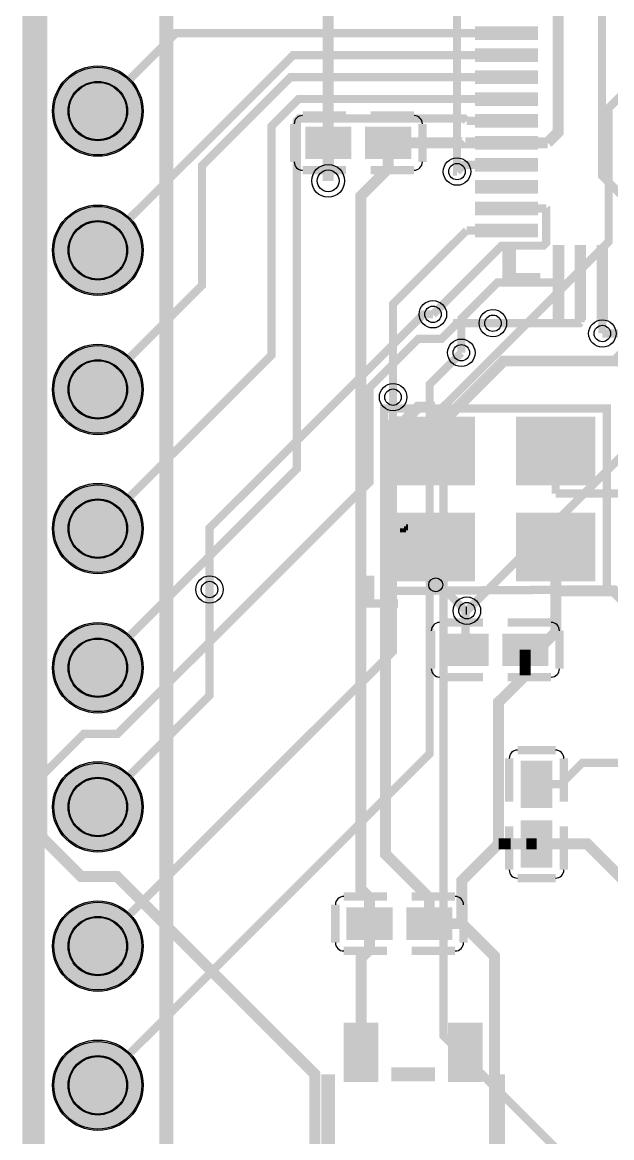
# Model space of a CAD drawing. Header units: millimetres. Extents: x -0.1 to 25.1, y -48.2 to 0.1.
# Drawn here: x -0.13 to 10.62, y -37.66 to -17.3 of the extents above; entities that cross this region are included whole.
import ezdxf

# ---------------------------------------------------------------- set-up
doc = ezdxf.new("R2010")
doc.units = ezdxf.units.MM
for name, color, linetype, true_color in [('BoardOutLine', 7, 'Continuous', 0xff00ff), ('BottomLayer', 7, 'Continuous', 0x0000ff), ('BottomSilkLayer', 7, 'Continuous', 0x66cc33), ('BottomSolderMaskLayer', 7, 'Continuous', 0xaa00ff), ('Document', 7, 'Continuous', 0xffffff), ('Hole', 7, 'Continuous', 0x222222), ('Multi-Layer', 7, 'Continuous', 0xc0c0c0), ('TopLayer', 7, 'Continuous', 0xff0000), ('TopPasteMaskLayer', 7, 'Continuous', 0x808080), ('TopSilkLayer', 7, 'Continuous', 0xffcc00), ('TopSolderMaskLayer', 7, 'Continuous', 0x800080)]:
    doc.layers.add(name, color=color, linetype=linetype, true_color=true_color)

msp = doc.modelspace()

# ---------------------------------------------------------------- hatches: boundary and pattern name
at = {"layer": 'BottomSolderMaskLayer'}
for points in [[(0.4247895999999802, -18.919951999999967, 1), (2.07558639999998, -18.919951999999967, 1)], [(0.4247895999999802, -21.459952000000044, 1), (2.07558639999998, -21.459952000000044, 1)], [(0.4247895999999802, -23.999952000000008, 1), (2.07558639999998, -23.999952000000008, 1)], [(0.4247895999999802, -26.53995199999997, 1), (2.07558639999998, -26.53995199999997, 1)], [(0.4247895999999802, -29.07995200000005, 1), (2.07558639999998, -29.07995200000005, 1)], [(0.4247895999999802, -31.619952000000012, 1), (2.07558639999998, -31.619952000000012, 1)], [(0.4247895999999802, -34.159951999999976, 1), (2.07558639999998, -34.159951999999976, 1)], [(0.4247895999999802, -36.69995200000005, 1), (2.07558639999998, -36.69995200000005, 1)]]:
    msp.add_hatch(color=256, dxfattribs=at).paths.add_polyline_path(points)
at = {"layer": 'Document'}
for points in [[(6.941921600000001, -26.42781100000002), (6.977938800000061, -26.42781100000002), (6.977938800000061, -27.003806800000007), (6.941921600000001, -27.003806800000007)], [(6.977938800000061, -26.42781100000002), (7.013930599999981, -26.42781100000002), (7.013930599999981, -27.003806800000007), (6.977938800000061, -27.003806800000007)], [(7.013930599999981, -26.42781100000002), (7.0499223999999, -26.42781100000002), (7.0499223999999, -27.003806800000007), (7.013930599999981, -27.003806800000007)], [(6.761937200000034, -26.535811800000033), (6.797928999999954, -26.535811800000033), (6.797928999999954, -26.607795399999986), (6.761937200000034, -26.607795399999986)], [(6.797928999999954, -26.535811800000033), (6.833920800000101, -26.535811800000033), (6.833920800000101, -26.607795399999986), (6.797928999999954, -26.607795399999986)], [(6.833920800000101, -26.499794600000087), (6.869937999999934, -26.499794600000087), (6.869937999999934, -26.607795399999986), (6.833920800000101, -26.607795399999986)], [(6.869937999999934, -26.463802800000053), (6.905929800000081, -26.463802800000053), (6.905929800000081, -26.571803600000067), (6.869937999999934, -26.571803600000067)], [(6.905929800000081, -26.463802800000053), (6.941921600000001, -26.463802800000053), (6.941921600000001, -27.003806800000007), (6.905929800000081, -27.003806800000007)]]:
    msp.add_hatch(color=256, dxfattribs=at).paths.add_polyline_path(points)
at = {"layer": 'Multi-Layer'}
for points in [[(0.4501895999999801, -18.919951999999967, 1), (2.05018639999998, -18.919951999999967, 1)], [(0.4501895999999801, -21.459952000000044, 1), (2.05018639999998, -21.459952000000044, 1)], [(0.4501895999999801, -23.999952000000008, 1), (2.05018639999998, -23.999952000000008, 1)], [(0.4501895999999801, -26.53995199999997, 1), (2.05018639999998, -26.53995199999997, 1)], [(0.4501895999999801, -29.07995200000005, 1), (2.05018639999998, -29.07995200000005, 1)], [(0.4501895999999801, -31.619952000000012, 1), (2.05018639999998, -31.619952000000012, 1)], [(0.4501895999999801, -34.159951999999976, 1), (2.05018639999998, -34.159951999999976, 1)], [(0.4501895999999801, -36.69995200000005, 1), (2.05018639999998, -36.69995200000005, 1)]]:
    msp.add_hatch(color=256, dxfattribs=at).paths.add_polyline_path(points)
at = {"layer": 'TopLayer'}
for points in [[(8.15083459999994, -17.39933020000001), (9.250832399999922, -17.39933020000001), (9.250832399999922, -17.599329800000078), (8.15083459999994, -17.599329800000078)], [(8.15083459999994, -17.799380200000087), (9.250832399999922, -17.799380200000087), (9.250832399999922, -17.999379800000042), (8.15083459999994, -17.999379800000042)], [(8.15083459999994, -18.19943020000005), (9.250832399999922, -18.19943020000005), (9.250832399999922, -18.39942980000012), (8.15083459999994, -18.39942980000012)], [(8.15083459999994, -18.599480200000016), (9.250832399999922, -18.599480200000016), (9.250832399999922, -18.799479800000086), (8.15083459999994, -18.799479800000086)], [(8.15083459999994, -18.999530200000095), (9.250832399999922, -18.999530200000095), (9.250832399999922, -19.19952980000005), (8.15083459999994, -19.19952980000005)], [(5.849975599999993, -19.770013800000015), (5.849975599999993, -19.23000980000006), (5.059883199999945, -19.23000980000006), (5.059883199999945, -19.770013800000015)], [(6.15000039999984, -19.770013800000015), (6.15000039999984, -19.23000980000006), (6.9400927999998885, -19.23000980000006), (6.9400927999998885, -19.770013800000015)], [(8.15083459999994, -19.399326200000132), (9.250832399999922, -19.399326200000132), (9.250832399999922, -19.599325799999974), (8.15083459999994, -19.599325799999974)], [(8.15083459999994, -19.799376200000097), (9.250832399999922, -19.799376200000097), (9.250832399999922, -19.999375800000053), (8.15083459999994, -19.999375800000053)], [(8.15083459999994, -20.199426199999948), (9.250832399999922, -20.199426199999948), (9.250832399999922, -20.399425800000017), (8.15083459999994, -20.399425800000017)], [(8.15083459999994, -20.599476200000026), (9.250832399999922, -20.599476200000026), (9.250832399999922, -20.799475800000096), (8.15083459999994, -20.799475800000096)], [(8.15083459999994, -20.99952619999999), (9.250832399999922, -20.99952619999999), (9.250832399999922, -21.19952580000006), (8.15083459999994, -21.19952580000006)], [(9.550984200000016, -22.599421399999983), (9.550984200000016, -21.499398200000087), (9.750983799999972, -21.499398200000087), (9.750983799999972, -22.599421399999983)], [(9.95078019999994, -22.599421399999983), (9.95078019999994, -21.499398200000087), (10.150779799999896, -21.499398200000087), (10.150779799999896, -22.599421399999983)], [(10.350830199999905, -22.599421399999983), (10.350830199999905, -21.499398200000087), (10.550829800000088, -21.499398200000087), (10.550829800000088, -22.599421399999983)], [(6.7000119999999015, -24.524893800000086), (8.100009200000045, -24.524893800000086), (8.100009200000045, -25.72489140000016), (6.7000119999999015, -25.72489140000016)], [(8.900007600000094, -24.524843000000146), (10.30000480000001, -24.524843000000146), (10.30000480000001, -25.724840599999993), (8.900007600000094, -25.724840599999993)], [(6.7000119999999015, -26.27490300000011), (8.100009200000045, -26.27490300000011), (8.100009200000045, -27.47490060000007), (6.7000119999999015, -27.47490060000007)], [(8.900007600000094, -26.27490300000011), (10.30000480000001, -26.27490300000011), (10.30000480000001, -27.47490060000007), (8.900007600000094, -27.47490060000007)], [(8.349996000000033, -28.480004000000122), (8.349996000000033, -29.020008000000075), (7.559903599999984, -29.020008000000075), (7.559903599999984, -28.480004000000122)], [(8.65002079999988, -28.480004000000122), (8.65002079999988, -29.020008000000075), (9.440113199999928, -29.020008000000075), (9.440113199999928, -28.480004000000122)], [(8.979992199999856, -31.599987600000077), (9.519996200000037, -31.599987600000077), (9.519996200000037, -30.809895200000028), (8.979992199999856, -30.809895200000028)], [(8.979992199999856, -31.900012400000037), (9.519996200000037, -31.900012400000037), (9.519996200000037, -32.690104800000086), (8.979992199999856, -32.690104800000086)], [(6.599986800000011, -33.47999400000015), (6.599986800000011, -34.01999799999999), (5.809894399999962, -34.01999799999999), (5.809894399999962, -33.47999400000015)], [(6.900011599999857, -33.47999400000015), (6.900011599999857, -34.01999799999999), (7.690103999999906, -34.01999799999999), (7.690103999999906, -33.47999400000015)], [(6.350050799999849, -35.59992880000004), (6.350050799999849, -36.59992680000005), (5.750051999999982, -36.59992680000005), (5.750051999999982, -35.59992880000004)], [(8.249970799999915, -35.59992880000004), (8.249970799999915, -36.59992680000005), (7.649972000000048, -36.59992680000005), (7.649972000000048, -35.59992880000004)]]:
    msp.add_hatch(color=256, dxfattribs=at).paths.add_polyline_path(points)
at = {"layer": 'TopPasteMaskLayer'}
for points in [[(8.15083459999994, -17.39933020000001), (9.250832399999922, -17.39933020000001), (9.250832399999922, -17.599329800000078), (8.15083459999994, -17.599329800000078)], [(8.15083459999994, -17.799380200000087), (9.250832399999922, -17.799380200000087), (9.250832399999922, -17.999379800000042), (8.15083459999994, -17.999379800000042)], [(8.15083459999994, -18.19943020000005), (9.250832399999922, -18.19943020000005), (9.250832399999922, -18.39942980000012), (8.15083459999994, -18.39942980000012)], [(8.15083459999994, -18.599480200000016), (9.250832399999922, -18.599480200000016), (9.250832399999922, -18.799479800000086), (8.15083459999994, -18.799479800000086)], [(8.15083459999994, -18.999530200000095), (9.250832399999922, -18.999530200000095), (9.250832399999922, -19.19952980000005), (8.15083459999994, -19.19952980000005)], [(5.819952799999896, -19.27499320000004), (5.819952799999896, -19.72500500000001), (5.749975800000016, -19.774992200000042), (5.269966599999975, -19.774992200000042), (5.21995400000003, -19.72500500000001), (5.21995400000003, -19.27499320000004), (5.269966599999975, -19.225006000000008), (5.749975800000016, -19.225006000000008)], [(6.779971199999977, -19.27499320000004), (6.779971199999977, -19.72500500000001), (6.729958600000032, -19.774992200000042), (6.2499747999999045, -19.774992200000042), (6.179972399999883, -19.72500500000001), (6.179972399999883, -19.27499320000004), (6.2499747999999045, -19.225006000000008), (6.729958600000032, -19.225006000000008)], [(8.15083459999994, -19.399326200000132), (9.250832399999922, -19.399326200000132), (9.250832399999922, -19.599325799999974), (8.15083459999994, -19.599325799999974)], [(8.15083459999994, -19.799376200000097), (9.250832399999922, -19.799376200000097), (9.250832399999922, -19.999375800000053), (8.15083459999994, -19.999375800000053)], [(8.15083459999994, -20.199426199999948), (9.250832399999922, -20.199426199999948), (9.250832399999922, -20.399425800000017), (8.15083459999994, -20.399425800000017)], [(8.15083459999994, -20.599476200000026), (9.250832399999922, -20.599476200000026), (9.250832399999922, -20.799475800000096), (8.15083459999994, -20.799475800000096)], [(8.15083459999994, -20.99952619999999), (9.250832399999922, -20.99952619999999), (9.250832399999922, -21.19952580000006), (8.15083459999994, -21.19952580000006)], [(9.550984200000016, -22.599421399999983), (9.550984200000016, -21.499398200000087), (9.750983799999972, -21.499398200000087), (9.750983799999972, -22.599421399999983)], [(9.95078019999994, -22.599421399999983), (9.95078019999994, -21.499398200000087), (10.150779799999896, -21.499398200000087), (10.150779799999896, -22.599421399999983)], [(10.350830199999905, -22.599421399999983), (10.350830199999905, -21.499398200000087), (10.550829800000088, -21.499398200000087), (10.550829800000088, -22.599421399999983)], [(6.7000119999999015, -24.524893800000086), (8.100009200000045, -24.524893800000086), (8.100009200000045, -25.72489140000016), (6.7000119999999015, -25.72489140000016)], [(8.900007600000094, -24.524843000000146), (10.30000480000001, -24.524843000000146), (10.30000480000001, -25.724840599999993), (8.900007600000094, -25.724840599999993)], [(6.7000119999999015, -26.27490300000011), (8.100009200000045, -26.27490300000011), (8.100009200000045, -27.47490060000007), (6.7000119999999015, -27.47490060000007)], [(8.900007600000094, -26.27490300000011), (10.30000480000001, -26.27490300000011), (10.30000480000001, -27.47490060000007), (8.900007600000094, -27.47490060000007)], [(7.7200251999998954, -28.975024600000097), (7.7200251999998954, -28.525012800000013), (7.770037800000068, -28.475025600000095), (8.250021599999968, -28.475025600000095), (8.32002399999999, -28.525012800000013), (8.32002399999999, -28.975024600000097), (8.250021599999968, -29.025011800000016), (7.770037800000068, -29.025011800000016)], [(8.680043599999976, -28.975024600000097), (8.680043599999976, -28.525012800000013), (8.750020599999857, -28.475025600000095), (9.230029799999897, -28.475025600000095), (9.28004240000007, -28.525012800000013), (9.28004240000007, -28.975024600000097), (9.230029799999897, -29.025011800000016), (8.750020599999857, -29.025011800000016)], [(9.475012799999945, -31.569964800000093), (9.025001000000088, -31.569964800000093), (8.975013800000056, -31.499987799999985), (8.975013800000056, -31.01997860000006), (9.025001000000088, -30.969966000000113), (9.475012799999945, -30.969966000000113), (9.524999999999977, -31.01997860000006), (9.524999999999977, -31.499987799999985)], [(9.475012799999945, -32.52998320000006), (9.025001000000088, -32.52998320000006), (8.975013800000056, -32.479970600000115), (8.975013800000056, -31.999986799999988), (9.025001000000088, -31.92998440000008), (9.475012799999945, -31.92998440000008), (9.524999999999977, -31.999986799999988), (9.524999999999977, -32.479970600000115)], [(5.970015999999873, -33.97501460000001), (5.970015999999873, -33.52500280000004), (6.020028599999819, -33.47501560000012), (6.500012399999946, -33.47501560000012), (6.570014799999967, -33.52500280000004), (6.570014799999967, -33.97501460000001), (6.500012399999946, -34.025001800000155), (6.020028599999819, -34.025001800000155)], [(6.930034399999954, -33.97501460000001), (6.930034399999954, -33.52500280000004), (7.000011400000062, -33.47501560000012), (7.480020599999875, -33.47501560000012), (7.530033199999821, -33.52500280000004), (7.530033199999821, -33.97501460000001), (7.480020599999875, -34.025001800000155), (7.000011400000062, -34.025001800000155)], [(6.350050799999849, -35.59992880000004), (6.350050799999849, -36.59992680000005), (5.750051999999982, -36.59992680000005), (5.750051999999982, -35.59992880000004)], [(8.249970799999915, -35.59992880000004), (8.249970799999915, -36.59992680000005), (7.649972000000048, -36.59992680000005), (7.649972000000048, -35.59992880000004)]]:
    msp.add_hatch(color=256, dxfattribs=at).paths.add_polyline_path(points)
at = {"layer": 'TopSolderMaskLayer'}
for points in [[(8.12583118709665, -17.374323900000036), (9.275841587096807, -17.374323900000036), (9.275841587096807, -17.62433610000005), (8.12583118709665, -17.62433610000005)], [(8.12583118709665, -17.774373900000114), (9.275841587096807, -17.774373900000114), (9.275841587096807, -18.024386100000015), (8.12583118709665, -18.024386100000015)], [(0.4247895999999802, -18.919951999999967, 1), (2.07558639999998, -18.919951999999967, 1)], [(8.12583118709665, -18.17442390000008), (9.275841587096807, -18.17442390000008), (9.275841587096807, -18.424436100000094), (8.12583118709665, -18.424436100000094)], [(8.12583118709665, -18.574473900000044), (9.275841587096807, -18.574473900000044), (9.275841587096807, -18.82448610000006), (8.12583118709665, -18.82448610000006)], [(8.12583118709665, -18.974523900000122), (9.275841587096807, -18.974523900000122), (9.275841587096807, -19.224536100000023), (8.12583118709665, -19.224536100000023)], [(5.875377233125278, -19.79540663160867), (5.875377233125278, -19.20460263160885), (5.034484833125475, -19.20460263160885), (5.034484833125475, -19.79540663160867)], [(6.124598766874556, -19.79540663160867), (6.124598766874556, -19.20460263160885), (6.965491166874358, -19.20460263160885), (6.965491166874358, -19.79540663160867)], [(8.12583118709665, -19.37431990000016), (9.275841587096807, -19.37431990000016), (9.275841587096807, -19.62433210000006), (8.12583118709665, -19.62433210000006)], [(8.12583118709665, -19.77436990000001), (9.275841587096807, -19.77436990000001), (9.275841587096807, -20.024382100000025), (8.12583118709665, -20.024382100000025)], [(8.12583118709665, -20.174419899999975), (9.275841587096807, -20.174419899999975), (9.275841587096807, -20.42443209999999), (8.12583118709665, -20.42443209999999)], [(0.4247895999999802, -21.459952000000044, 1), (2.07558639999998, -21.459952000000044, 1)], [(8.12583118709665, -20.574469900000054), (9.275841587096807, -20.574469900000054), (9.275841587096807, -20.82448210000007), (8.12583118709665, -20.82448210000007)], [(8.12583118709665, -20.97451990000002), (9.275841587096807, -20.97451990000002), (9.275841587096807, -21.224532100000033), (8.12583118709665, -21.224532100000033)], [(9.546437600000104, -22.736940170967728), (9.546437600000104, -21.361841319354994), (9.755530399999884, -21.361841319354994), (9.755530399999884, -22.736940170967728)], [(9.946233600000028, -22.736940170967728), (9.946233600000028, -21.361841319354994), (10.155326399999808, -21.361841319354994), (10.155326399999808, -22.736940170967728)], [(10.346283599999992, -22.736940170967728), (10.346283599999992, -21.361841319354994), (10.5553764, -21.361841319354994), (10.5553764, -22.736940170967728)], [(0.4247895999999802, -23.999952000000008, 1), (2.07558639999998, -23.999952000000008, 1)], [(6.674611078340945, -24.49949272473134), (8.125408278340842, -24.49949272473134), (8.125408278340842, -25.75029032473128), (6.674611078340945, -25.75029032473128)], [(8.874610364977002, -24.49943977419366), (10.3254075649769, -24.49943977419366), (10.3254075649769, -25.750237374193603), (8.874610364977002, -25.750237374193603)], [(0.4247895999999802, -26.53995199999997, 1), (2.07558639999998, -26.53995199999997, 1)], [(6.674611078340945, -26.249499774193623), (8.125408278340842, -26.249499774193623), (8.125408278340842, -27.50029737419368), (6.674611078340945, -27.50029737419368)], [(8.874610364977002, -26.249499774193623), (10.3254075649769, -26.249499774193623), (10.3254075649769, -27.50029737419368), (8.874610364977002, -27.50029737419368)], [(0.4247895999999802, -29.07995200000005, 1), (2.07558639999998, -29.07995200000005, 1)], [(8.375391100623688, -28.45460400000013), (8.375391100623688, -29.045408000000066), (7.534498700623658, -29.045408000000066), (7.534498700623658, -28.45460400000013)], [(8.624612634372738, -28.45460400000013), (8.624612634372738, -29.045408000000066), (9.465505034372768, -29.045408000000066), (9.465505034372768, -28.45460400000013)], [(0.4247895999999802, -31.619952000000012, 1), (2.07558639999998, -31.619952000000012, 1)], [(8.962636975927467, -31.637153319661365), (9.537361222825098, -31.637153319661365), (9.537361222825098, -30.772734259266258), (8.962636975927467, -30.772734259266258)], [(8.962636975927467, -31.86284668033875), (9.537361222825098, -31.86284668033875), (9.537361222825098, -32.727265740733856), (8.962636975927467, -32.727265740733856)], [(0.4247895999999802, -34.159951999999976, 1), (2.07558639999998, -34.159951999999976, 1)], [(6.62538516687448, -33.45459400000016), (6.62538516687448, -34.04539799999998), (5.78449276687445, -34.04539799999998), (5.78449276687445, -33.45459400000016)], [(6.874606700623531, -33.45459400000016), (6.874606700623531, -34.04539799999998), (7.7154991006235605, -34.04539799999998), (7.7154991006235605, -33.45459400000016)], [(6.365292090322669, -35.55758901505385), (6.365292090322669, -36.64225368172049), (5.73481329032245, -36.64225368172049), (5.73481329032245, -35.55758901505385)], [(8.265212090322507, -35.55758901505385), (8.265212090322507, -36.64225368172049), (7.634733290322515, -36.64225368172049), (7.634733290322515, -35.55758901505385)], [(0.4247895999999802, -36.69995200000005, 1), (2.07558639999998, -36.69995200000005, 1)]]:
    msp.add_hatch(color=256, dxfattribs=at).paths.add_polyline_path(points)

# ---------------------------------------------------------------- linework, layer by layer
at = {"layer": 'BoardOutLine', "const_width": 0.254}
msp.add_lwpolyline([(0, -45.500010599999996), (0, -2.4999950000001263)], dxfattribs=at)
at = {"layer": 'BottomLayer'}
for points, const_width in [([(7.33882200000005, -12.954762000000073), (7.800085999999851, -13.416026000000102), (7.800085999999851, -20.02383599999996), (7.800339999999892, -20.02383599999996)], 0.15001240000000002), ([(5.450586000000044, -20.192746000000056), (5.450586000000044, -15.161260000000084), (5.454904000000056, -15.156941999999958)], 0.1999996), ([(10.84579999999994, -39.09060000000011), (7.553959999999847, -35.798760000000016), (7.553959999999847, -24.313642000000073), (10.566654000000085, -21.300948000000062), (10.566654000000085, -18.864326000000005), (13.572489999999902, -15.858490000000074)], 0.15001240000000002), ([(3.2872679999999264, -27.650948000000085), (3.2872679999999264, -26.527760000000058), (7.18667599999992, -22.628352000000064), (7.361174000000005, -22.628352000000064)], 0.15001240000000002), ([(1.25018799999998, -39.23995200000002), (0.2024380000000292, -38.192202000000066), (0.2024380000000292, -31.076392000000055), (0.9923780000000306, -30.286452000000054), (1.6098520000000462, -30.286452000000054), (6.206997999999999, -25.6893060000001), (6.206997999999999, -23.96439200000009), (7.096505999999977, -23.07488400000011), (7.5181460000000015, -23.07488400000011), (7.801356000000055, -22.791674000000057), (7.801356000000055, -22.791420000000016), (8.455405999999925, -22.791420000000016)], 0.15001240000000002), ([(23.750015999999846, -31.619952000000012), (22.336505999999986, -33.033461999999986), (14.781783999999902, -33.033461999999986), (12.14069199999983, -30.39237000000014), (12.14069199999983, -23.412195999999994), (11.707367999999974, -22.978872000000024), (10.450829999999883, -22.978872000000024)], 0.15001240000000002), ([(1.25018799999998, -36.69995200000005), (7.3014839999999595, -30.648656000000074), (7.3014839999999595, -23.90724200000011), (7.878826000000004, -23.329900000000066)], 0.15001240000000002), ([(7.981188000000088, -28.037536000000046), (11.650980000000004, -24.36774400000013), (11.650980000000004, -23.582122000000027)], 0.15001240000000002), ([(1.25018799999998, -34.159951999999976), (6.633717999999931, -28.77642200000014), (6.633717999999931, -24.140922000000046)], 0.15001240000000002)]:
    msp.add_lwpolyline(points, dxfattribs=dict(at, const_width=const_width))
at = {"layer": 'BottomSilkLayer', "const_width": 0.254}
for points in [[(5.079999993995443e-05, -4.830013200000053), (5.079999993995443e-05, -42.93006400000013)], [(2.5000458000000663, -4.830013200000053), (2.5000458000000663, -42.93006400000013)]]:
    msp.add_lwpolyline(points, dxfattribs=at)
at = {"layer": 'BottomSolderMaskLayer'}
for centre, radius in [((1.25018799999998, -18.919951999999967), 0.8253983999999999), ((1.2500102000000197, -18.92000280000002), 0.5416611483870968), ((1.25018799999998, -21.459952000000044), 0.8253983999999999), ((1.2500102000000197, -21.460002799999984), 0.5416611483870968), ((1.25018799999998, -23.999952000000008), 0.8253983999999999), ((1.2500102000000197, -24.000002799999947), 0.5416611483870968), ((1.25018799999998, -26.53995199999997), 0.8253983999999999), ((1.2500102000000197, -26.540002800000025), 0.5416611483870968), ((1.25018799999998, -29.07995200000005), 0.8253983999999999), ((1.2500102000000197, -29.08000279999999), 0.5416611483870968), ((1.25018799999998, -31.619952000000012), 0.8253983999999999), ((1.2500102000000197, -31.620002799999952), 0.5416611483870968), ((1.25018799999998, -34.159951999999976), 0.8253983999999999), ((1.2500102000000197, -34.16000280000003), 0.5416611483870968), ((1.25018799999998, -36.69995200000005), 0.8253983999999999), ((1.2500102000000197, -36.70000279999999), 0.5416611483870968)]:
    msp.add_circle(centre, radius, dxfattribs=at)
at = {"layer": 'Document'}
msp.add_circle((7.412228000000027, -27.56712800000014), 0.127, dxfattribs=at)
at = {"layer": 'Hole'}
for centre, radius in [((7.800339999999892, -20.02383599999996), 0.15001240000000002), ((5.450586000000044, -20.192746000000056), 0.1999996), ((7.361174000000005, -22.628352000000064), 0.15001240000000002), ((8.455405999999925, -22.791420000000016), 0.15001240000000002), ((10.450829999999883, -22.978872000000024), 0.15001240000000002), ((7.878826000000004, -23.329900000000066), 0.15001240000000002), ((6.633717999999931, -24.140922000000046), 0.15001240000000002), ((3.2872679999999264, -27.650948000000085), 0.15001240000000002), ((7.981188000000088, -28.037536000000046), 0.15001240000000002)]:
    msp.add_circle(centre, radius, dxfattribs=at)
at = {"layer": 'Multi-Layer'}
for centre, radius in [((1.25018799999998, -18.919951999999967), 0.7999984), ((1.2500102000000197, -18.92000280000002), 0.5249926), ((5.450586000000044, -20.192746000000056), 0.2999994), ((7.800339999999892, -20.02383599999996), 0.2500122), ((1.25018799999998, -21.459952000000044), 0.7999984), ((1.2500102000000197, -21.460002799999984), 0.5249926), ((7.361174000000005, -22.628352000000064), 0.2500122), ((8.455405999999925, -22.791420000000016), 0.2500122), ((10.450829999999883, -22.978872000000024), 0.2500122), ((1.25018799999998, -23.999952000000008), 0.7999984), ((7.878826000000004, -23.329900000000066), 0.2500122), ((1.2500102000000197, -24.000002799999947), 0.5249926), ((6.633717999999931, -24.140922000000046), 0.2500122), ((1.25018799999998, -26.53995199999997), 0.7999984), ((1.2500102000000197, -26.540002800000025), 0.5249926), ((3.2872679999999264, -27.650948000000085), 0.2500122), ((7.981188000000088, -28.037536000000046), 0.2500122), ((1.25018799999998, -29.07995200000005), 0.7999984), ((1.2500102000000197, -29.08000279999999), 0.5249926), ((1.25018799999998, -31.619952000000012), 0.7999984), ((1.2500102000000197, -31.620002799999952), 0.5249926), ((1.25018799999998, -34.159951999999976), 0.7999984), ((1.2500102000000197, -34.16000280000003), 0.5249926), ((1.25018799999998, -36.69995200000005), 0.7999984), ((1.2500102000000197, -36.70000279999999), 0.5249926)]:
    msp.add_circle(centre, radius, dxfattribs=at)
at = {"layer": 'TopLayer'}
for points, const_width in [([(0.24968200000000706, -6.219952000000035), (0.22758399999997891, -6.242050000000063), (0.22758399999997891, -32.17113200000006), (0.9464040000000296, -32.889951999999994), (1.5994379999999637, -32.889951999999994), (5.204968000000122, -36.49548200000004), (5.204968000000122, -40.02963800000009)], 0.1999996), ([(11.009122000000048, -20.492719999999963), (10.839450000000056, -20.492719999999963), (10.443971999999917, -20.09724200000005), (10.443971999999917, -16.947134000000005), (11.399266000000011, -15.991840000000025), (11.7337839999999, -15.991840000000025), (12.050775999999928, -15.674847999999997)], 0.15001240000000002), ([(9.45133999999996, -15.899384000000055), (9.64260200000001, -16.090646000000106), (9.64260200000001, -19.30806400000006), (9.45133999999996, -19.499325999999996)], 0.1999996), ([(8.700770000000034, -17.4993300000001), (2.6708099999999604, -17.4993300000001), (1.25018799999998, -18.919951999999967)], 0.15001240000000002), ([(8.700770000000034, -17.89937999999995), (4.810759999999959, -17.89937999999995), (1.25018799999998, -21.459952000000044)], 0.15001240000000002), ([(1.25018799999998, -23.999952000000008), (3.149091999999996, -22.101048000000105), (3.149091999999996, -19.917410000000018), (4.767071999999985, -18.29943000000003), (8.700770000000034, -18.29943000000003)], 0.15001240000000002), ([(1.25018799999998, -26.53995199999997), (4.415790000000129, -23.37435000000005), (4.415790000000129, -19.197066000000063), (4.913376000000085, -18.699479999999994), (8.700770000000034, -18.699479999999994)], 0.15001240000000002), ([(1.25018799999998, -29.07995200000005), (4.8778160000000526, -25.45232400000009), (4.8778160000000526, -19.096482000000037), (4.921249999999986, -19.053048000000103), (7.929117999999903, -19.053048000000103), (7.9756000000000995, -19.099530000000073)], 0.15001240000000002), ([(8.700770000000034, -19.099530000000073), (7.9756000000000995, -19.099530000000073)], 0.15001240000000002), ([(5.454904000000056, -19.500088000000005), (5.454904000000056, -19.970496000000026)], 0.1999996), ([(6.545072000000005, -19.500088000000005), (7.949692000000027, -19.500088000000005), (7.950453999999922, -19.499325999999996)], 0.1999996), ([(6.545072000000005, -19.500088000000005), (6.545072000000005, -19.970496000000026)], 0.1999996), ([(8.325611999999978, -19.499325999999996), (7.950453999999922, -19.499325999999996)], 0.1999996), ([(8.325611999999978, -19.499325999999996), (8.700770000000034, -19.499325999999996)], 0.1999996), ([(8.700770000000034, -19.499325999999996), (9.45133999999996, -19.499325999999996)], 0.1999996), ([(5.450586000000044, -20.192746000000056), (5.450586000000044, -19.974814000000038), (5.454904000000056, -19.970496000000026)], 0.1999996), ([(6.545072000000005, -19.970496000000026), (6.048501999999985, -20.467066000000045), (6.048501999999985, -33.123124000000075), (6.204965999999899, -33.27958799999999)], 0.1999996), ([(8.700770000000034, -19.899376000000075), (7.924799999999891, -19.899376000000075), (7.800339999999892, -20.02383599999996)], 0.15001240000000002), ([(9.42619400000001, -20.699476000000118), (9.427718000000027, -20.701000000000022), (9.427718000000027, -21.32279200000005), (9.37387000000001, -21.376640000000066), (8.612886000000003, -21.376640000000066), (7.361174000000005, -22.628352000000064)], 0.15001240000000002), ([(8.700770000000034, -20.699476000000118), (9.42619400000001, -20.699476000000118)], 0.15001240000000002), ([(6.633717999999931, -24.140922000000046), (6.633717999999931, -22.441408000000024), (7.9756000000000995, -21.099526000000083)], 0.15001240000000002), ([(8.700770000000034, -21.099526000000083), (7.9756000000000995, -21.099526000000083)], 0.15001240000000002), ([(7.878826000000004, -23.329900000000066), (7.878826000000004, -22.706584000000134), (8.535924000000136, -22.049486000000115), (9.650983999999994, -22.049486000000115)], 0.15001240000000002), ([(10.050779999999918, -22.049486000000115), (10.050779999999918, -22.774656000000164)], 0.15001240000000002), ([(10.450829999999883, -22.049486000000115), (10.450829999999883, -22.978872000000024)], 0.15001240000000002), ([(7.400035999999886, -24.73248799999999), (8.651747999999884, -23.48077599999999), (10.688066000000049, -23.48077599999999), (11.25093000000004, -22.917912000000115), (11.25093000000004, -22.799802)], 0.1999996), ([(8.455405999999925, -22.791420000000016), (10.034015999999951, -22.791420000000016), (10.050779999999918, -22.774656000000164)], 0.15001240000000002), ([(7.2951340000000755, -33.27958799999999), (6.497827999999913, -32.482282000000055), (6.497827999999913, -24.760682000000088), (6.65734000000009, -24.601170000000025), (6.65734000000009, -24.600915999999984), (6.665468000000033, -24.59278800000004), (6.820916000000011, -24.59278800000004), (7.08558400000004, -24.328120000000126), (7.08558400000004, -24.327866000000085), (7.0888859999998886, -24.324564000000123), (7.400035999999886, -24.324564000000123)], 0.1999996), ([(7.400035999999886, -24.73248799999999), (7.400035999999886, -24.324564000000123)], 0.1999996), ([(7.400035999999886, -25.12491799999998), (7.400035999999886, -24.73248799999999)], 0.1999996), ([(9.599929999999972, -25.12491799999998), (9.599929999999972, -25.900126000000114)], 0.15001240000000002), ([(11.750040000000013, -25.900126000000114), (9.599929999999972, -25.900126000000114)], 0.15001240000000002), ([(7.400035999999886, -26.874978000000056), (7.400035999999886, -27.650186000000076)], 0.15001240000000002), ([(9.599929999999972, -26.874978000000056), (9.599929999999972, -27.675332000000026)], 0.1999996), ([(1.25018799999998, -31.619952000000012), (3.2872679999999264, -29.582872000000066), (3.2872679999999264, -27.650948000000085)], 0.15001240000000002), ([(7.955025999999975, -28.037536000000046), (7.567676000000006, -27.650186000000076), (7.400035999999886, -27.650186000000076)], 0.15001240000000002), ([(9.045193999999924, -28.985210000000052), (9.599929999999972, -28.430474000000117), (9.599929999999972, -27.675332000000026)], 0.1999996), ([(9.599929999999972, -27.675332000000026), (10.659871999999837, -27.675332000000026), (11.279631999999879, -28.295092000000068)], 0.1999996), ([(7.955025999999975, -28.750005999999985), (7.955025999999975, -28.037536000000046)], 0.15001240000000002), ([(7.981188000000088, -28.037536000000046), (7.955025999999975, -28.037536000000046)], 0.15001240000000002), ([(9.045193999999924, -28.750005999999985), (9.045193999999924, -28.985210000000052)], 0.1999996), ([(9.045193999999924, -28.985210000000052), (9.045193999999924, -29.22041400000012)], 0.1999996), ([(8.557259999999928, -32.29508400000009), (8.557259999999928, -29.708348), (9.045193999999924, -29.22041400000012)], 0.1999996), ([(11.39520200000004, -30.814772000000062), (10.085324000000014, -30.814772000000062), (9.69518000000005, -31.204916000000026)], 0.15001240000000002), ([(9.249917999999866, -31.204916000000026), (9.69518000000005, -31.204916000000026)], 0.15001240000000002), ([(8.557259999999928, -32.29508400000009), (7.890510000000063, -32.96183400000007), (7.890510000000063, -33.74999600000001)], 0.1999996), ([(8.557259999999928, -32.29508400000009), (8.77950999999996, -32.29508400000009)], 0.1999996), ([(9.067038000000025, -32.29508400000009), (8.77950999999996, -32.29508400000009)], 0.1999996), ([(9.067038000000025, -32.29508400000009), (9.249917999999866, -32.29508400000009)], 0.1999996), ([(9.249917999999866, -32.29508400000009), (9.720326, -32.29508400000009)], 0.1999996), ([(12.250419999999963, -34.369248000000084), (10.176255999999853, -32.29508400000009), (9.720326, -32.29508400000009)], 0.1999996), ([(6.204965999999899, -33.74999600000001), (6.204965999999899, -33.27958799999999)], 0.1999996), ([(7.2951340000000755, -33.74999600000001), (7.2951340000000755, -33.27958799999999)], 0.1999996), ([(6.204965999999899, -33.74999600000001), (6.204965999999899, -34.22040400000003)], 0.1999996), ([(7.2951340000000755, -33.74999600000001), (7.890510000000063, -33.74999600000001)], 0.1999996), ([(7.890510000000063, -33.74999600000001), (8.48334599999987, -34.342832000000044), (8.48334599999987, -39.37330200000008)], 0.1999996), ([(6.204965999999899, -34.22040400000003), (6.050026000000003, -34.37534400000004), (6.050026000000003, -35.39947200000006)], 0.1999996), ([(6.050026000000003, -36.100004000000126), (6.050026000000003, -35.39947200000006)], 0.1999996)]:
    msp.add_lwpolyline(points, dxfattribs=dict(at, const_width=const_width))
at = {"layer": 'TopSilkLayer'}
for points, const_width in [([(4.983683199999973, -19.001409800000033), (5.773775600000022, -19.001409800000033)], 0.1524), ([(7.01629279999986, -19.001409800000033), (6.226200400000039, -19.001409800000033)], 0.1524), ([(4.83128320000003, -19.8462138000001), (4.83128320000003, -19.15380980000009)], 0.1524), ([(7.168692800000031, -19.8462138000001), (7.168692800000031, -19.15380980000009)], 0.1524), ([(5.773775600000022, -19.998613800000044), (4.983683199999973, -19.998613800000044)], 0.1524), ([(6.226200400000039, -19.998613800000044), (7.01629279999986, -19.998613800000044)], 0.1524), ([(9.319742599999813, -21.999371800000063), (8.850884000000065, -21.999371800000063), (8.750858799999946, -21.999371800000063), (8.750858799999946, -21.430538800000022)], 0.254), ([(6.214008399999898, -27.396871799999985), (6.214008399999898, -27.904871800000024), (6.722008399999936, -27.904871800000024)], 0.1519936), ([(8.273796000000061, -28.251404000000093), (7.483703600000013, -28.251404000000093)], 0.1524), ([(8.726220800000078, -28.251404000000093), (9.5163131999999, -28.251404000000093)], 0.1524), ([(7.331303600000069, -28.403804000000036), (7.331303600000069, -29.096208000000047)], 0.1524), ([(9.668713199999843, -28.403804000000036), (9.668713199999843, -29.096208000000047)], 0.1524), ([(7.483703600000013, -29.248608000000104), (8.273796000000061, -29.248608000000104)], 0.1524), ([(9.5163131999999, -29.248608000000104), (8.726220800000078, -29.248608000000104)], 0.1524), ([(8.903792199999884, -30.5812952), (9.596196200000009, -30.5812952)], 0.1524), ([(8.751392199999941, -31.52378759999999), (8.751392199999941, -30.733695200000057)], 0.1524), ([(9.748596199999952, -30.733695200000057), (9.748596199999952, -31.52378759999999)], 0.1524), ([(8.751392199999941, -31.976212400000122), (8.751392199999941, -32.76630480000006)], 0.1524), ([(9.748596199999952, -32.76630480000006), (9.748596199999952, -31.976212400000122)], 0.1524), ([(8.903792199999884, -32.918704800000114), (9.596196200000009, -32.918704800000114)], 0.1524), ([(6.523786800000039, -33.25139400000012), (5.73369439999999, -33.25139400000012)], 0.1524), ([(6.976211600000056, -33.25139400000012), (7.766303999999877, -33.25139400000012)], 0.1524), ([(5.58129439999982, -33.40379400000006), (5.58129439999982, -34.09619800000007)], 0.1524), ([(7.918704000000048, -33.40379400000006), (7.918704000000048, -34.09619800000007)], 0.1524), ([(5.73369439999999, -34.248598000000015), (6.523786800000039, -34.248598000000015)], 0.1524), ([(7.766303999999877, -34.248598000000015), (6.976211600000056, -34.248598000000015)], 0.1524), ([(5.449950999999942, -36.49997780000001), (5.449950999999942, -38.29999960000009)], 0.254), ([(6.599935999999957, -36.49997780000001), (7.39995979999992, -36.49997780000001)], 0.254), ([(8.549970200000075, -36.49997780000001), (8.549970200000075, -38.29999960000009)], 0.254)]:
    msp.add_lwpolyline(points, dxfattribs=dict(at, const_width=const_width))
at = {"layer": 'TopSilkLayer', "const_width": 0.1524}
msp.add_lwpolyline([(6.470548399999984, -27.678684800000042), (6.470548399999984, -24.348744799999963), (10.532008399999881, -24.348871799999984), (10.532008399999881, -25.99987180000005), (10.532008399999881, -27.650871800000004), (10.532008399999881, -27.650871800000004), (6.470548399999984, -27.678684800000042)], close=True, dxfattribs=at)
at = {"layer": 'TopSilkLayer'}
for centre, start, end in [((4.983683199999973, -19.15380980000009), 90, 180), ((7.01629279999986, -19.15380980000009), 0, 90), ((4.983683199999973, -19.846213799999987), 180.00000000000867, 270), ((7.01629279999986, -19.846213799999987), 270, 359.9999999999913), ((7.483703600000013, -28.403804000000036), 90, 179.99999999999136), ((9.5163131999999, -28.403804000000036), 0, 90), ((7.483703600000013, -29.096207999999933), 180, 270), ((9.5163131999999, -29.096207999999933), 270, 0), ((8.903792199999884, -30.73369520000017), 90, 180), ((9.596196199999781, -30.73369520000017), 0, 90), ((8.903792199999884, -32.76630479999994), 180, 270), ((9.596196199999781, -32.76630479999994), 270, 359.9999999999913), ((5.73369439999999, -33.403794000000175), 90, 179.99999999999133), ((7.766303999999877, -33.403794000000175), 0, 90), ((5.73369439999999, -34.09619800000007), 180, 270), ((7.766303999999877, -34.09619800000007), 270, 0)]:
    msp.add_arc(centre, 0.1524, start, end, dxfattribs=at)
at = {"layer": 'TopSolderMaskLayer'}
for centre, radius in [((1.25018799999998, -18.919951999999967), 0.8253983999999999), ((1.2500102000000197, -18.92000280000002), 0.5416611483870968), ((1.25018799999998, -21.459952000000044), 0.8253983999999999), ((1.2500102000000197, -21.460002799999984), 0.5416611483870968), ((1.25018799999998, -23.999952000000008), 0.8253983999999999), ((1.2500102000000197, -24.000002799999947), 0.5416611483870968), ((1.25018799999998, -26.53995199999997), 0.8253983999999999), ((1.2500102000000197, -26.540002800000025), 0.5416611483870968), ((1.25018799999998, -29.07995200000005), 0.8253983999999999), ((1.2500102000000197, -29.08000279999999), 0.5416611483870968), ((1.25018799999998, -31.619952000000012), 0.8253983999999999), ((1.2500102000000197, -31.620002799999952), 0.5416611483870968), ((1.25018799999998, -34.159951999999976), 0.8253983999999999), ((1.2500102000000197, -34.16000280000003), 0.5416611483870968), ((1.25018799999998, -36.69995200000005), 0.8253983999999999), ((1.2500102000000197, -36.70000279999999), 0.5416611483870968)]:
    msp.add_circle(centre, radius, dxfattribs=at)

doc.saveas('drawing.dxf')
